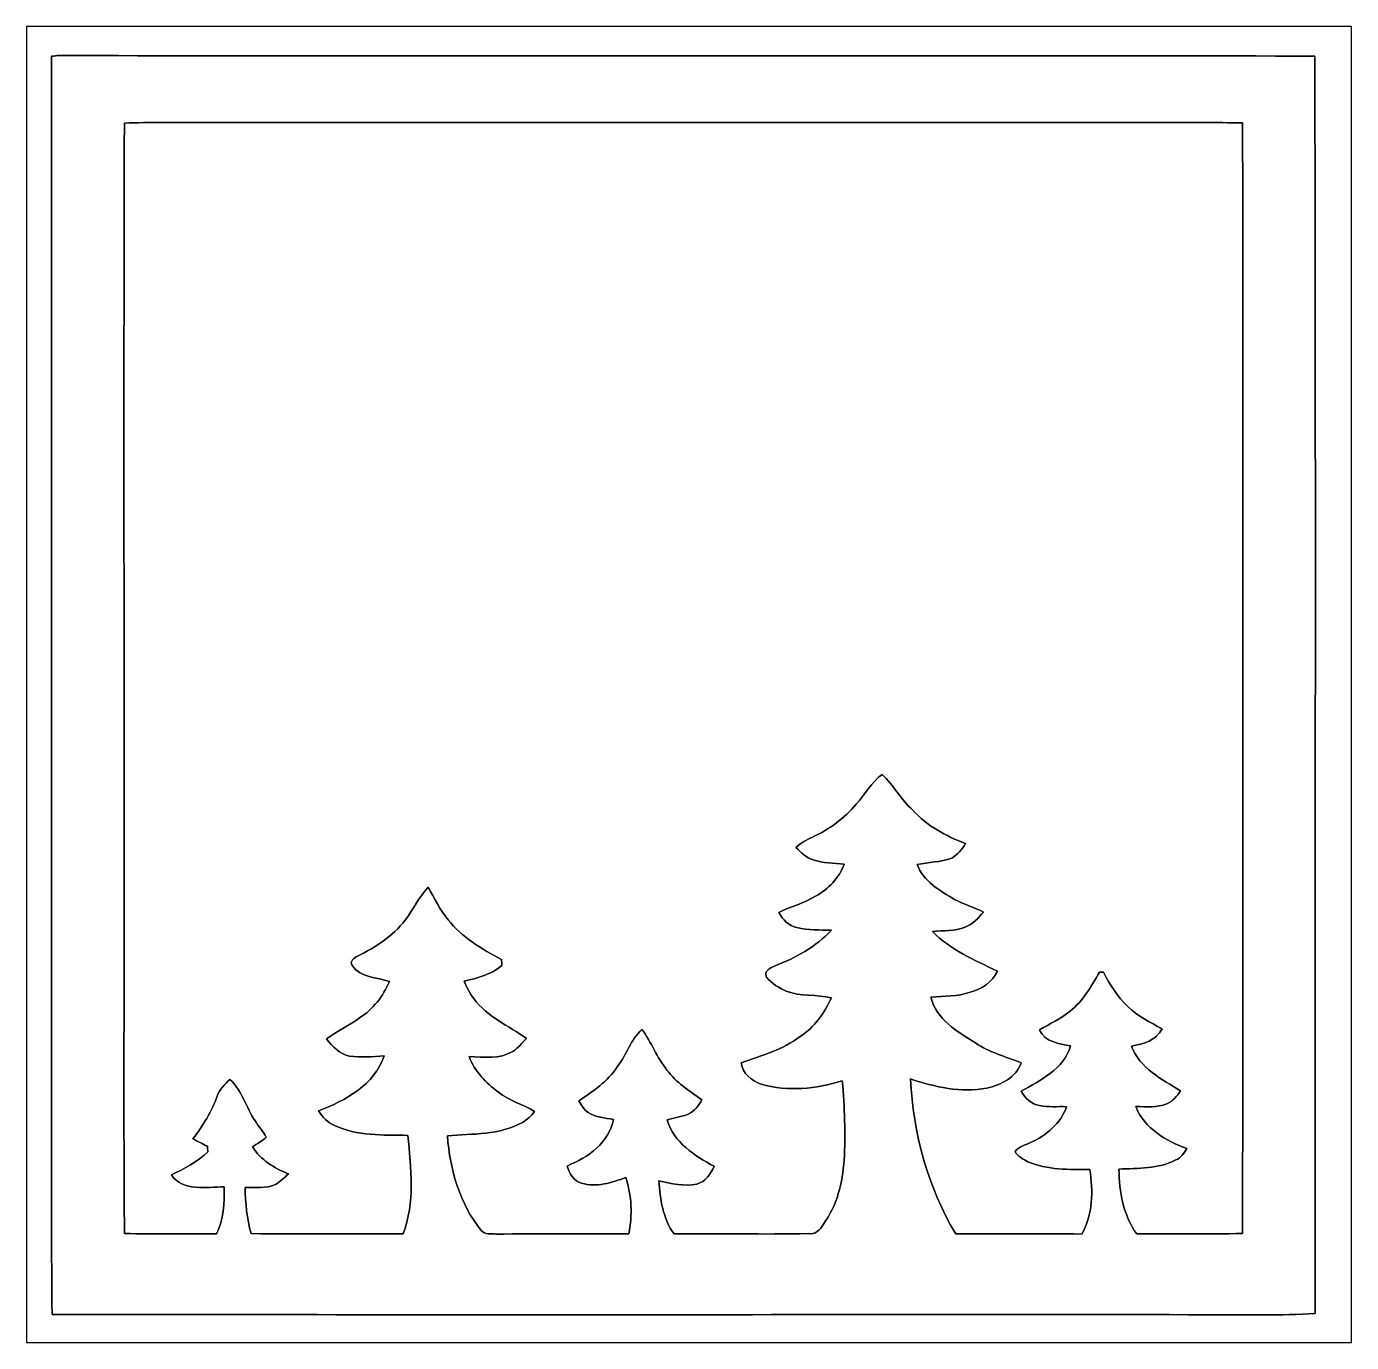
# Model space of a CAD drawing. Header units: centimetres. Extents: x -16.8 to 16.8, y -16.7 to 16.7.
import ezdxf

# ---------------------------------------------------------------- set-up
doc = ezdxf.new("R2010")
doc.units = ezdxf.units.CM
doc.header["$MEASUREMENT"] = 0
doc.layers.add('Layer 1', color=7, linetype='Continuous')

msp = doc.modelspace()

# ---------------------------------------------------------------- linework, layer by layer
at = {"layer": 'Layer 1', "color": 7}
for points, knots in [([(-16.77458, 16.66875), (-16.77458, 16.66875), (16.77458, 16.66875), (16.77458, 16.66875), (16.77458, 16.66875), (16.77458, 16.66875), (16.77458, -16.66875), (16.77458, -16.66875), (16.77458, -16.66875), (16.77458, -16.66875), (-16.77458, -16.66875), (-16.77458, -16.66875), (-16.77458, -16.66875), (-16.77458, -16.66875), (-16.77458, 16.66875), (-16.77458, 16.66875), (-16.77458, 16.66875), (-16.77458, 16.66875), (-16.77458, 16.66875), (-16.77458, 16.66875)], [0, 0, 0, 0, 0.16666667, 0.16666667, 0.16666667, 0.16666667, 0.33333333, 0.33333333, 0.33333333, 0.33333333, 0.5, 0.5, 0.5, 0.5, 0.66666667, 0.66666667, 0.66666667, 0.66666667, 1, 1, 1, 1]), ([(-16.14064, 15.91416), (-16.13817, 8.35731), (-16.14029, 0.80081), (-16.13958, -6.75569), (-16.13958, -6.75569), (-16.13218, -9.82239), (-16.15475, -12.88909), (-16.12829, -15.95579), (-16.12829, -15.95579), (-5.90162, -15.97413), (4.32541, -15.95649), (14.55208, -15.96461), (14.55208, -15.96461), (14.98671, -15.96566), (15.42203, -15.96531), (15.85666, -15.93674), (15.85666, -15.93674), (15.85101, -5.31812), (15.87182, 5.30049), (15.84607, 15.91874), (15.84607, 15.91874), (5.24827, 15.94273), (-5.34952, 15.91663), (-15.94732, 15.9318), (-15.94732, 15.9318), (-16.01223, 15.93074), (-16.07644, 15.92192), (-16.14064, 15.91416)], [0, 0, 0, 0, 0.125, 0.125, 0.125, 0.125, 0.25, 0.25, 0.25, 0.25, 0.375, 0.375, 0.375, 0.375, 0.5, 0.5, 0.5, 0.5, 0.625, 0.625, 0.625, 0.625, 0.75, 0.75, 0.75, 0.75, 1, 1, 1, 1]), ([(-14.29597, 14.22329), (-13.64086, 14.24164), (-12.98504, 14.23352), (-12.32958, 14.23458), (-12.32958, 14.23458), (-4.21569, 14.23458), (3.89819, 14.23458), (12.01208, 14.23458), (12.01208, 14.23458), (12.67848, 14.23317), (13.34523, 14.24093), (14.01163, 14.22541), (14.01163, 14.22541), (14.03773, 11.15942), (14.01551, 8.09307), (14.02292, 5.02708), (14.02292, 5.02708), (14.01692, -1.28376), (14.03491, -7.59495), (14.01374, -13.90579), (14.01374, -13.90579), (13.12122, -13.92802), (12.22834, -13.91214), (11.33581, -13.91849), (11.33581, -13.91849), (10.99538, -13.44471), (10.89448, -12.84746), (10.88637, -12.27596), (10.88637, -12.27596), (11.36897, -12.25621), (11.88685, -12.26996), (12.32994, -12.04489), (12.32994, -12.04489), (12.45799, -11.9888), (12.53243, -11.86639), (12.60828, -11.75597), (12.60828, -11.75597), (12.07523, -11.56088), (11.53125, -11.24691), (11.31499, -10.69128), (11.31499, -10.69128), (11.57711, -10.69658), (11.84875, -10.72621), (12.09746, -10.61861), (12.09746, -10.61861), (12.25338, -10.56252), (12.35428, -10.42282), (12.44847, -10.29441), (12.44847, -10.29441), (11.96975, -9.99949), (11.41271, -9.7222), (11.20175, -9.15987), (11.20175, -9.15987), (11.50197, -9.11578), (11.83217, -9.017), (11.97892, -8.72384), (11.97892, -8.72384), (11.67836, -8.55204), (11.35098, -8.40669), (11.10756, -8.1534), (11.10756, -8.1534), (10.84756, -7.90751), (10.65601, -7.60236), (10.49514, -7.28557), (10.49514, -7.28557), (10.46903, -7.28592), (10.41717, -7.28662), (10.39142, -7.28662), (10.39142, -7.28662), (10.1854, -7.64258), (9.98185, -8.01899), (9.64812, -8.27193), (9.64812, -8.27193), (9.41423, -8.46596), (9.13589, -8.59402), (8.87554, -8.74783), (8.87554, -8.74783), (9.00324, -9.0551), (9.37472, -9.10096), (9.66188, -9.15211), (9.66188, -9.15211), (9.48937, -9.74619), (8.90164, -10.01713), (8.41234, -10.3057), (8.41234, -10.3057), (8.51323, -10.47644), (8.66951, -10.63061), (8.87201, -10.66835), (8.87201, -10.66835), (9.09814, -10.70857), (9.33027, -10.68917), (9.55992, -10.69446), (9.55992, -10.69446), (9.41105, -11.11991), (9.04769, -11.42471), (8.64588, -11.60427), (8.64588, -11.60427), (8.51147, -11.66918), (8.34672, -11.70199), (8.25888, -11.83393), (8.25888, -11.83393), (8.32485, -11.96164), (8.46279, -12.02302), (8.58308, -12.0904), (8.58308, -12.0904), (9.07627, -12.30701), (9.62589, -12.28231), (10.15189, -12.28549), (10.15189, -12.28549), (10.23056, -12.83018), (10.2295, -13.43237), (9.94304, -13.92061), (9.94304, -13.92061), (8.87977, -13.91356), (7.8165, -13.91849), (6.75322, -13.91708), (6.75322, -13.91708), (6.04273, -12.73387), (5.68113, -11.36156), (5.60529, -9.99031), (5.60529, -9.99031), (6.223, -10.19669), (6.88622, -10.34944), (7.5371, -10.22209), (7.5371, -10.22209), (7.89905, -10.15047), (8.28675, -9.95292), (8.41022, -9.58215), (8.41022, -9.58215), (8.01899, -9.42728), (7.60271, -9.32109), (7.2517, -9.08085), (7.2517, -9.08085), (6.80014, -8.79299), (6.26075, -8.48536), (6.12493, -7.92233), (6.12493, -7.92233), (6.4576, -7.88811), (6.80014, -7.90822), (7.12047, -7.79463), (7.12047, -7.79463), (7.40974, -7.72372), (7.68421, -7.5371), (7.80944, -7.26052), (7.80944, -7.26052), (7.23053, -6.98218), (6.62305, -6.72394), (6.16444, -6.25757), (6.16444, -6.25757), (6.44031, -6.22723), (6.73171, -6.26039), (6.99241, -6.14327), (6.99241, -6.14327), (7.18785, -6.07836), (7.32578, -5.91785), (7.45349, -5.76439), (7.45349, -5.76439), (7.21995, -5.63598), (6.95642, -5.5753), (6.72536, -5.4423), (6.72536, -5.4423), (6.35317, -5.22817), (5.93796, -4.98158), (5.77356, -4.56212), (5.77356, -4.56212), (6.06354, -4.49016), (6.37187, -4.50991), (6.65198, -4.39561), (6.65198, -4.39561), (6.80191, -4.31553), (6.91974, -4.18218), (6.99699, -4.0319), (6.99699, -4.0319), (6.50628, -3.83575), (6.02827, -3.58281), (5.66808, -3.18664), (5.66808, -3.18664), (5.36928, -2.91783), (5.18548, -2.54811), (4.88915, -2.27859), (4.88915, -2.27859), (4.61716, -2.47862), (4.45417, -2.78447), (4.23263, -3.03248), (4.23263, -3.03248), (3.93524, -3.39231), (3.54718, -3.66889), (3.12667, -3.8675), (3.12667, -3.8675), (2.97709, -3.93665), (2.82787, -4.01144), (2.70792, -4.12644), (2.70792, -4.12644), (2.83351, -4.25485), (2.96721, -4.38856), (3.1436, -4.44324), (3.1436, -4.44324), (3.3976, -4.52261), (3.66783, -4.52332), (3.931, -4.5526), (3.931, -4.5526), (3.79977, -4.89903), (3.53166, -5.18654), (3.2064, -5.36011), (3.2064, -5.36011), (2.91888, -5.54743), (2.57669, -5.61446), (2.27683, -5.77603), (2.27683, -5.77603), (2.36467, -5.96265), (2.53189, -6.10623), (2.73262, -6.15844), (2.73262, -6.15844), (3.01943, -6.22512), (3.31611, -6.21524), (3.60892, -6.22547), (3.60892, -6.22547), (3.20887, -6.64281), (2.69734, -6.93032), (2.16182, -7.13564), (2.16182, -7.13564), (2.05564, -7.18855), (1.88207, -7.24782), (1.96568, -7.41433), (1.96568, -7.41433), (2.09268, -7.57873), (2.27577, -7.68456), (2.46309, -7.76746), (2.46309, -7.76746), (2.82575, -7.91422), (3.23039, -7.84119), (3.60433, -7.93891), (3.60433, -7.93891), (3.42477, -8.32238), (3.17747, -8.68609), (2.8127, -8.91575), (2.8127, -8.91575), (2.37455, -9.25724), (1.83374, -9.40047), (1.32009, -9.58497), (1.32009, -9.58497), (1.35996, -9.85626), (1.58538, -10.0397), (1.83021, -10.12543), (1.83021, -10.12543), (2.50331, -10.3191), (3.2191, -10.24431), (3.8802, -10.0397), (3.8802, -10.0397), (3.94617, -10.70575), (3.96064, -11.37779), (3.92853, -12.0463), (3.92853, -12.0463), (3.88444, -12.61674), (3.7532, -13.20341), (3.40431, -13.67014), (3.40431, -13.67014), (3.32281, -13.80243), (3.19793, -13.95307), (3.0166, -13.91073), (3.0166, -13.91073), (1.8856, -13.93296), (0.75389, -13.9065), (-0.37747, -13.9192), (-0.37747, -13.9192), (-0.66216, -13.52938), (-0.7299, -13.03902), (-0.76482, -12.57088), (-0.76482, -12.57088), (-0.45014, -12.64426), (-0.12418, -12.72364), (0.19897, -12.65343), (0.19897, -12.65343), (0.41593, -12.59593), (0.54927, -12.39732), (0.64064, -12.20576), (0.64064, -12.20576), (0.14358, -11.94329), (-0.38876, -11.5951), (-0.55704, -11.02572), (-0.55704, -11.02572), (-0.37677, -10.98056), (-0.18944, -10.9541), (-0.01693, -10.88143), (-0.01693, -10.88143), (0.14111, -10.81229), (0.24448, -10.66553), (0.32879, -10.52124), (0.32879, -10.52124), (0.01058, -10.29864), (-0.3242, -10.08239), (-0.5588, -9.76559), (-0.5588, -9.76559), (-0.81598, -9.45197), (-0.94897, -9.0611), (-1.19133, -8.73901), (-1.19133, -8.73901), (-1.47814, -8.99478), (-1.5808, -9.38777), (-1.81751, -9.68375), (-1.81751, -9.68375), (-2.05281, -10.05911), (-2.43311, -10.29864), (-2.78694, -10.547), (-2.78694, -10.547), (-2.72098, -10.65318), (-2.661, -10.77313), (-2.55094, -10.84086), (-2.55094, -10.84086), (-2.36044, -10.96433), (-2.13113, -10.98056), (-1.91347, -11.01584), (-1.91347, -11.01584), (-1.97062, -11.29524), (-2.12654, -11.54818), (-2.33468, -11.74115), (-2.33468, -11.74115), (-2.54423, -11.95493), (-2.82575, -12.06959), (-3.08786, -12.20364), (-3.08786, -12.20364), (-3.02613, -12.38215), (-2.91853, -12.58288), (-2.72027, -12.63262), (-2.72027, -12.63262), (-2.33962, -12.75256), (-1.95651, -12.61392), (-1.59879, -12.48869), (-1.59879, -12.48869), (-1.44851, -12.948), (-1.43298, -13.4433), (-1.52435, -13.91638), (-1.52435, -13.91638), (-2.64513, -13.91638), (-3.76626, -13.91744), (-4.88703, -13.92096), (-4.88703, -13.92096), (-5.00803, -13.91356), (-5.16996, -13.94143), (-5.25992, -13.83347), (-5.25992, -13.83347), (-5.80743, -13.15614), (-6.05261, -12.28654), (-6.11717, -11.43), (-6.11717, -11.43), (-5.47934, -11.37991), (-4.7946, -11.41801), (-4.21781, -11.09133), (-4.21781, -11.09133), (-4.09046, -11.02889), (-3.99486, -10.922), (-3.90807, -10.81299), (-3.90807, -10.81299), (-4.20688, -10.63872), (-4.54731, -10.54065), (-4.82529, -10.32898), (-4.82529, -10.32898), (-5.13503, -10.08839), (-5.42678, -9.80017), (-5.57036, -9.42763), (-5.57036, -9.42763), (-5.19994, -9.43928), (-4.79919, -9.49643), (-4.46334, -9.29534), (-4.46334, -9.29534), (-4.32541, -9.21032), (-4.22522, -9.07944), (-4.11409, -8.96479), (-4.11409, -8.96479), (-4.56953, -8.64235), (-5.11069, -8.41763), (-5.45183, -7.9569), (-5.45183, -7.9569), (-5.54637, -7.81685), (-5.63598, -7.67327), (-5.69242, -7.51311), (-5.69242, -7.51311), (-5.35234, -7.4422), (-5.00944, -7.34624), (-4.73816, -7.11906), (-4.73816, -7.11906), (-4.74133, -7.0679), (-4.74451, -7.0171), (-4.74768, -6.9663), (-4.74768, -6.9663), (-5.24439, -6.70101), (-5.74746, -6.4075), (-6.09988, -5.95771), (-6.09988, -5.95771), (-6.3052, -5.70865), (-6.44278, -5.41479), (-6.60471, -5.13786), (-6.60471, -5.13786), (-6.84636, -5.38092), (-6.97759, -5.70406), (-7.18891, -5.97041), (-7.18891, -5.97041), (-7.49864, -6.37752), (-7.94173, -6.65586), (-8.39188, -6.88411), (-8.39188, -6.88411), (-8.47408, -6.92856), (-8.60566, -7.00899), (-8.52876, -7.11694), (-8.52876, -7.11694), (-8.32485, -7.42421), (-7.90504, -7.41962), (-7.58543, -7.5251), (-7.58543, -7.5251), (-7.74418, -7.89552), (-8.00065, -8.23031), (-8.34425, -8.44691), (-8.34425, -8.44691), (-8.61166, -8.63988), (-8.91434, -8.77923), (-9.17716, -8.97925), (-9.17716, -8.97925), (-9.02617, -9.16869), (-8.8452, -9.36307), (-8.59649, -9.41105), (-8.59649, -9.41105), (-8.30545, -9.44704), (-8.00982, -9.43681), (-7.71807, -9.40929), (-7.71807, -9.40929), (-7.96678, -10.14695), (-8.70021, -10.5343), (-9.38036, -10.80347), (-9.38036, -10.80347), (-9.27911, -10.95551), (-9.15106, -11.09451), (-8.97996, -11.16859), (-8.97996, -11.16859), (-8.40176, -11.44305), (-7.74559, -11.40883), (-7.12223, -11.42189), (-7.12223, -11.42189), (-7.03298, -12.25056), (-6.93738, -13.12016), (-7.23724, -13.91885), (-7.23724, -13.91885), (-8.52029, -13.91038), (-9.80334, -13.92767), (-11.08639, -13.90967), (-11.08639, -13.90967), (-11.19823, -13.53079), (-11.22609, -13.13462), (-11.24197, -12.74233), (-11.24197, -12.74233), (-10.98444, -12.73387), (-10.71563, -12.77761), (-10.47256, -12.6679), (-10.47256, -12.6679), (-10.34944, -12.59346), (-10.2422, -12.49574), (-10.14271, -12.39308), (-10.14271, -12.39308), (-10.50219, -12.25726), (-10.84016, -12.0396), (-11.05429, -11.71363), (-11.05429, -11.71363), (-10.93611, -11.63355), (-10.80911, -11.56511), (-10.70363, -11.46845), (-10.70363, -11.46845), (-10.78124, -11.32064), (-10.89766, -11.19787), (-10.98338, -11.055), (-10.98338, -11.055), (-11.21622, -10.71668), (-11.31358, -10.28841), (-11.62544, -10.00548), (-11.62544, -10.00548), (-11.75209, -10.1279), (-11.8872, -10.25278), (-11.94364, -10.42494), (-11.94364, -10.42494), (-12.08193, -10.82146), (-12.31089, -11.17424), (-12.55889, -11.51008), (-12.55889, -11.51008), (-12.43753, -11.57429), (-12.31512, -11.63673), (-12.192, -11.69882), (-12.192, -11.69882), (-12.18953, -11.74538), (-12.18671, -11.79266), (-12.18424, -11.84028), (-12.18424, -11.84028), (-12.45094, -12.09393), (-12.77549, -12.26397), (-13.10534, -12.41919), (-13.10534, -12.41919), (-12.82206, -12.85487), (-12.20717, -12.72646), (-11.76937, -12.72787), (-11.76937, -12.72787), (-11.76408, -13.13074), (-11.77678, -13.55302), (-11.96446, -13.9192), (-11.96446, -13.9192), (-12.74128, -13.91285), (-13.51774, -13.92626), (-14.2942, -13.90615), (-14.2942, -13.90615), (-14.3196, -10.95834), (-14.29808, -8.01017), (-14.30514, -5.06236), (-14.30514, -5.06236), (-14.29914, 1.36631), (-14.31749, 7.79498), (-14.29597, 14.22329)], [0, 0, 0, 0, 0.00775194, 0.00775194, 0.00775194, 0.00775194, 0.01550388, 0.01550388, 0.01550388, 0.01550388, 0.02325581, 0.02325581, 0.02325581, 0.02325581, 0.03100775, 0.03100775, 0.03100775, 0.03100775, 0.03875969, 0.03875969, 0.03875969, 0.03875969, 0.04651163, 0.04651163, 0.04651163, 0.04651163, 0.05426357, 0.05426357, 0.05426357, 0.05426357, 0.0620155, 0.0620155, 0.0620155, 0.0620155, 0.06976744, 0.06976744, 0.06976744, 0.06976744, 0.07751938, 0.07751938, 0.07751938, 0.07751938, 0.08527132, 0.08527132, 0.08527132, 0.08527132, 0.09302326, 0.09302326, 0.09302326, 0.09302326, 0.10077519, 0.10077519, 0.10077519, 0.10077519, 0.10852713, 0.10852713, 0.10852713, 0.10852713, 0.11627907, 0.11627907, 0.11627907, 0.11627907, 0.12403101, 0.12403101, 0.12403101, 0.12403101, 0.13178295, 0.13178295, 0.13178295, 0.13178295, 0.13953488, 0.13953488, 0.13953488, 0.13953488, 0.14728682, 0.14728682, 0.14728682, 0.14728682, 0.15503876, 0.15503876, 0.15503876, 0.15503876, 0.1627907, 0.1627907, 0.1627907, 0.1627907, 0.17054264, 0.17054264, 0.17054264, 0.17054264, 0.17829457, 0.17829457, 0.17829457, 0.17829457, 0.18604651, 0.18604651, 0.18604651, 0.18604651, 0.19379845, 0.19379845, 0.19379845, 0.19379845, 0.20155039, 0.20155039, 0.20155039, 0.20155039, 0.20930233, 0.20930233, 0.20930233, 0.20930233, 0.21705426, 0.21705426, 0.21705426, 0.21705426, 0.2248062, 0.2248062, 0.2248062, 0.2248062, 0.23255814, 0.23255814, 0.23255814, 0.23255814, 0.24031008, 0.24031008, 0.24031008, 0.24031008, 0.24806202, 0.24806202, 0.24806202, 0.24806202, 0.25581395, 0.25581395, 0.25581395, 0.25581395, 0.26356589, 0.26356589, 0.26356589, 0.26356589, 0.27131783, 0.27131783, 0.27131783, 0.27131783, 0.27906977, 0.27906977, 0.27906977, 0.27906977, 0.28682171, 0.28682171, 0.28682171, 0.28682171, 0.29457364, 0.29457364, 0.29457364, 0.29457364, 0.30232558, 0.30232558, 0.30232558, 0.30232558, 0.31007752, 0.31007752, 0.31007752, 0.31007752, 0.31782946, 0.31782946, 0.31782946, 0.31782946, 0.3255814, 0.3255814, 0.3255814, 0.3255814, 0.33333333, 0.33333333, 0.33333333, 0.33333333, 0.34108527, 0.34108527, 0.34108527, 0.34108527, 0.34883721, 0.34883721, 0.34883721, 0.34883721, 0.35658915, 0.35658915, 0.35658915, 0.35658915, 0.36434109, 0.36434109, 0.36434109, 0.36434109, 0.37209302, 0.37209302, 0.37209302, 0.37209302, 0.37984496, 0.37984496, 0.37984496, 0.37984496, 0.3875969, 0.3875969, 0.3875969, 0.3875969, 0.39534884, 0.39534884, 0.39534884, 0.39534884, 0.40310078, 0.40310078, 0.40310078, 0.40310078, 0.41085271, 0.41085271, 0.41085271, 0.41085271, 0.41860465, 0.41860465, 0.41860465, 0.41860465, 0.42635659, 0.42635659, 0.42635659, 0.42635659, 0.43410853, 0.43410853, 0.43410853, 0.43410853, 0.44186047, 0.44186047, 0.44186047, 0.44186047, 0.4496124, 0.4496124, 0.4496124, 0.4496124, 0.45736434, 0.45736434, 0.45736434, 0.45736434, 0.46511628, 0.46511628, 0.46511628, 0.46511628, 0.47286822, 0.47286822, 0.47286822, 0.47286822, 0.48062016, 0.48062016, 0.48062016, 0.48062016, 0.48837209, 0.48837209, 0.48837209, 0.48837209, 0.49612403, 0.49612403, 0.49612403, 0.49612403, 0.50387597, 0.50387597, 0.50387597, 0.50387597, 0.51162791, 0.51162791, 0.51162791, 0.51162791, 0.51937984, 0.51937984, 0.51937984, 0.51937984, 0.52713178, 0.52713178, 0.52713178, 0.52713178, 0.53488372, 0.53488372, 0.53488372, 0.53488372, 0.54263566, 0.54263566, 0.54263566, 0.54263566, 0.5503876, 0.5503876, 0.5503876, 0.5503876, 0.55813953, 0.55813953, 0.55813953, 0.55813953, 0.56589147, 0.56589147, 0.56589147, 0.56589147, 0.57364341, 0.57364341, 0.57364341, 0.57364341, 0.58139535, 0.58139535, 0.58139535, 0.58139535, 0.58914729, 0.58914729, 0.58914729, 0.58914729, 0.59689922, 0.59689922, 0.59689922, 0.59689922, 0.60465116, 0.60465116, 0.60465116, 0.60465116, 0.6124031, 0.6124031, 0.6124031, 0.6124031, 0.62015504, 0.62015504, 0.62015504, 0.62015504, 0.62790698, 0.62790698, 0.62790698, 0.62790698, 0.63565891, 0.63565891, 0.63565891, 0.63565891, 0.64341085, 0.64341085, 0.64341085, 0.64341085, 0.65116279, 0.65116279, 0.65116279, 0.65116279, 0.65891473, 0.65891473, 0.65891473, 0.65891473, 0.66666667, 0.66666667, 0.66666667, 0.66666667, 0.6744186, 0.6744186, 0.6744186, 0.6744186, 0.68217054, 0.68217054, 0.68217054, 0.68217054, 0.68992248, 0.68992248, 0.68992248, 0.68992248, 0.69767442, 0.69767442, 0.69767442, 0.69767442, 0.70542636, 0.70542636, 0.70542636, 0.70542636, 0.71317829, 0.71317829, 0.71317829, 0.71317829, 0.72093023, 0.72093023, 0.72093023, 0.72093023, 0.72868217, 0.72868217, 0.72868217, 0.72868217, 0.73643411, 0.73643411, 0.73643411, 0.73643411, 0.74418605, 0.74418605, 0.74418605, 0.74418605, 0.75193798, 0.75193798, 0.75193798, 0.75193798, 0.75968992, 0.75968992, 0.75968992, 0.75968992, 0.76744186, 0.76744186, 0.76744186, 0.76744186, 0.7751938, 0.7751938, 0.7751938, 0.7751938, 0.78294574, 0.78294574, 0.78294574, 0.78294574, 0.79069767, 0.79069767, 0.79069767, 0.79069767, 0.79844961, 0.79844961, 0.79844961, 0.79844961, 0.80620155, 0.80620155, 0.80620155, 0.80620155, 0.81395349, 0.81395349, 0.81395349, 0.81395349, 0.82170543, 0.82170543, 0.82170543, 0.82170543, 0.82945736, 0.82945736, 0.82945736, 0.82945736, 0.8372093, 0.8372093, 0.8372093, 0.8372093, 0.84496124, 0.84496124, 0.84496124, 0.84496124, 0.85271318, 0.85271318, 0.85271318, 0.85271318, 0.86046512, 0.86046512, 0.86046512, 0.86046512, 0.86821705, 0.86821705, 0.86821705, 0.86821705, 0.87596899, 0.87596899, 0.87596899, 0.87596899, 0.88372093, 0.88372093, 0.88372093, 0.88372093, 0.89147287, 0.89147287, 0.89147287, 0.89147287, 0.89922481, 0.89922481, 0.89922481, 0.89922481, 0.90697674, 0.90697674, 0.90697674, 0.90697674, 0.91472868, 0.91472868, 0.91472868, 0.91472868, 0.92248062, 0.92248062, 0.92248062, 0.92248062, 0.93023256, 0.93023256, 0.93023256, 0.93023256, 0.9379845, 0.9379845, 0.9379845, 0.9379845, 0.94573643, 0.94573643, 0.94573643, 0.94573643, 0.95348837, 0.95348837, 0.95348837, 0.95348837, 0.96124031, 0.96124031, 0.96124031, 0.96124031, 0.96899225, 0.96899225, 0.96899225, 0.96899225, 0.97674419, 0.97674419, 0.97674419, 0.97674419, 0.98449612, 0.98449612, 0.98449612, 0.98449612, 1, 1, 1, 1])]:
    msp.add_open_spline(points, degree=3, knots=knots, dxfattribs=at)
at = {"layer": 'Layer 1', "color": 250}
for points, knots in [([(-16.14064, 15.91416), (-16.07644, 15.92192), (-16.01223, 15.93074), (-15.94732, 15.9318), (-15.94732, 15.9318), (-5.34952, 15.91663), (5.24827, 15.94273), (15.84607, 15.91874), (15.84607, 15.91874), (15.87182, 5.30049), (15.85101, -5.31812), (15.85666, -15.93674), (15.85666, -15.93674), (15.42203, -15.96531), (14.98671, -15.96566), (14.55208, -15.96461), (14.55208, -15.96461), (4.32541, -15.95649), (-5.90162, -15.97413), (-16.12829, -15.95579), (-16.12829, -15.95579), (-16.15475, -12.88909), (-16.13218, -9.82239), (-16.13958, -6.75569), (-16.13958, -6.75569), (-16.14029, 0.80081), (-16.13817, 8.35731), (-16.14064, 15.91416), (-16.14064, 15.91416), (-16.14064, 15.91416), (-16.14064, 15.91416), (-16.14064, 15.91416)], [0, 0, 0, 0, 0.11111111, 0.11111111, 0.11111111, 0.11111111, 0.22222222, 0.22222222, 0.22222222, 0.22222222, 0.33333333, 0.33333333, 0.33333333, 0.33333333, 0.44444444, 0.44444444, 0.44444444, 0.44444444, 0.55555556, 0.55555556, 0.55555556, 0.55555556, 0.66666667, 0.66666667, 0.66666667, 0.66666667, 0.77777778, 0.77777778, 0.77777778, 0.77777778, 1, 1, 1, 1]), ([(-14.29597, 14.22329), (-14.31749, 7.79498), (-14.29914, 1.36631), (-14.30514, -5.06236), (-14.30514, -5.06236), (-14.29808, -8.01017), (-14.3196, -10.95834), (-14.2942, -13.90615), (-14.2942, -13.90615), (-13.51774, -13.92626), (-12.74128, -13.91285), (-11.96446, -13.9192), (-11.96446, -13.9192), (-11.77678, -13.55302), (-11.76408, -13.13074), (-11.76937, -12.72787), (-11.76937, -12.72787), (-12.20717, -12.72646), (-12.82206, -12.85487), (-13.10534, -12.41919), (-13.10534, -12.41919), (-12.77549, -12.26397), (-12.45094, -12.09393), (-12.18424, -11.84028), (-12.18424, -11.84028), (-12.18671, -11.79266), (-12.18953, -11.74538), (-12.192, -11.69882), (-12.192, -11.69882), (-12.31512, -11.63673), (-12.43753, -11.57429), (-12.55889, -11.51008), (-12.55889, -11.51008), (-12.31089, -11.17424), (-12.08193, -10.82146), (-11.94364, -10.42494), (-11.94364, -10.42494), (-11.8872, -10.25278), (-11.75209, -10.1279), (-11.62544, -10.00548), (-11.62544, -10.00548), (-11.31358, -10.28841), (-11.21622, -10.71668), (-10.98338, -11.055), (-10.98338, -11.055), (-10.89766, -11.19787), (-10.78124, -11.32064), (-10.70363, -11.46845), (-10.70363, -11.46845), (-10.80911, -11.56511), (-10.93611, -11.63355), (-11.05429, -11.71363), (-11.05429, -11.71363), (-10.84016, -12.0396), (-10.50219, -12.25726), (-10.14271, -12.39308), (-10.14271, -12.39308), (-10.2422, -12.49574), (-10.34944, -12.59346), (-10.47256, -12.6679), (-10.47256, -12.6679), (-10.71563, -12.77761), (-10.98444, -12.73387), (-11.24197, -12.74233), (-11.24197, -12.74233), (-11.22609, -13.13462), (-11.19823, -13.53079), (-11.08639, -13.90967), (-11.08639, -13.90967), (-9.80334, -13.92767), (-8.52029, -13.91038), (-7.23724, -13.91885), (-7.23724, -13.91885), (-6.93738, -13.12016), (-7.03298, -12.25056), (-7.12223, -11.42189), (-7.12223, -11.42189), (-7.74559, -11.40883), (-8.40176, -11.44305), (-8.97996, -11.16859), (-8.97996, -11.16859), (-9.15106, -11.09451), (-9.27911, -10.95551), (-9.38036, -10.80347), (-9.38036, -10.80347), (-8.70021, -10.5343), (-7.96678, -10.14695), (-7.71807, -9.40929), (-7.71807, -9.40929), (-8.00982, -9.43681), (-8.30545, -9.44704), (-8.59649, -9.41105), (-8.59649, -9.41105), (-8.8452, -9.36307), (-9.02617, -9.16869), (-9.17716, -8.97925), (-9.17716, -8.97925), (-8.91434, -8.77923), (-8.61166, -8.63988), (-8.34425, -8.44691), (-8.34425, -8.44691), (-8.00065, -8.23031), (-7.74418, -7.89552), (-7.58543, -7.5251), (-7.58543, -7.5251), (-7.90504, -7.41962), (-8.32485, -7.42421), (-8.52876, -7.11694), (-8.52876, -7.11694), (-8.60566, -7.00899), (-8.47408, -6.92856), (-8.39188, -6.88411), (-8.39188, -6.88411), (-7.94173, -6.65586), (-7.49864, -6.37752), (-7.18891, -5.97041), (-7.18891, -5.97041), (-6.97759, -5.70406), (-6.84636, -5.38092), (-6.60471, -5.13786), (-6.60471, -5.13786), (-6.44278, -5.41479), (-6.3052, -5.70865), (-6.09988, -5.95771), (-6.09988, -5.95771), (-5.74746, -6.4075), (-5.24439, -6.70101), (-4.74768, -6.9663), (-4.74768, -6.9663), (-4.74451, -7.0171), (-4.74133, -7.0679), (-4.73816, -7.11906), (-4.73816, -7.11906), (-5.00944, -7.34624), (-5.35234, -7.4422), (-5.69242, -7.51311), (-5.69242, -7.51311), (-5.63598, -7.67327), (-5.54637, -7.81685), (-5.45183, -7.9569), (-5.45183, -7.9569), (-5.11069, -8.41763), (-4.56953, -8.64235), (-4.11409, -8.96479), (-4.11409, -8.96479), (-4.22522, -9.07944), (-4.32541, -9.21032), (-4.46334, -9.29534), (-4.46334, -9.29534), (-4.79919, -9.49643), (-5.19994, -9.43928), (-5.57036, -9.42763), (-5.57036, -9.42763), (-5.42678, -9.80017), (-5.13503, -10.08839), (-4.82529, -10.32898), (-4.82529, -10.32898), (-4.54731, -10.54065), (-4.20688, -10.63872), (-3.90807, -10.81299), (-3.90807, -10.81299), (-3.99486, -10.922), (-4.09046, -11.02889), (-4.21781, -11.09133), (-4.21781, -11.09133), (-4.7946, -11.41801), (-5.47934, -11.37991), (-6.11717, -11.43), (-6.11717, -11.43), (-6.05261, -12.28654), (-5.80743, -13.15614), (-5.25992, -13.83347), (-5.25992, -13.83347), (-5.16996, -13.94143), (-5.00803, -13.91356), (-4.88703, -13.92096), (-4.88703, -13.92096), (-3.76626, -13.91744), (-2.64513, -13.91638), (-1.52435, -13.91638), (-1.52435, -13.91638), (-1.43298, -13.4433), (-1.44851, -12.948), (-1.59879, -12.48869), (-1.59879, -12.48869), (-1.95651, -12.61392), (-2.33962, -12.75256), (-2.72027, -12.63262), (-2.72027, -12.63262), (-2.91853, -12.58288), (-3.02613, -12.38215), (-3.08786, -12.20364), (-3.08786, -12.20364), (-2.82575, -12.06959), (-2.54423, -11.95493), (-2.33468, -11.74115), (-2.33468, -11.74115), (-2.12654, -11.54818), (-1.97062, -11.29524), (-1.91347, -11.01584), (-1.91347, -11.01584), (-2.13113, -10.98056), (-2.36044, -10.96433), (-2.55094, -10.84086), (-2.55094, -10.84086), (-2.661, -10.77313), (-2.72098, -10.65318), (-2.78694, -10.547), (-2.78694, -10.547), (-2.43311, -10.29864), (-2.05281, -10.05911), (-1.81751, -9.68375), (-1.81751, -9.68375), (-1.5808, -9.38777), (-1.47814, -8.99478), (-1.19133, -8.73901), (-1.19133, -8.73901), (-0.94897, -9.0611), (-0.81598, -9.45197), (-0.5588, -9.76559), (-0.5588, -9.76559), (-0.3242, -10.08239), (0.01058, -10.29864), (0.32879, -10.52124), (0.32879, -10.52124), (0.24448, -10.66553), (0.14111, -10.81229), (-0.01693, -10.88143), (-0.01693, -10.88143), (-0.18944, -10.9541), (-0.37677, -10.98056), (-0.55704, -11.02572), (-0.55704, -11.02572), (-0.38876, -11.5951), (0.14358, -11.94329), (0.64064, -12.20576), (0.64064, -12.20576), (0.54927, -12.39732), (0.41593, -12.59593), (0.19897, -12.65343), (0.19897, -12.65343), (-0.12418, -12.72364), (-0.45014, -12.64426), (-0.76482, -12.57088), (-0.76482, -12.57088), (-0.7299, -13.03902), (-0.66216, -13.52938), (-0.37747, -13.9192), (-0.37747, -13.9192), (0.75389, -13.9065), (1.8856, -13.93296), (3.0166, -13.91073), (3.0166, -13.91073), (3.19793, -13.95307), (3.32281, -13.80243), (3.40431, -13.67014), (3.40431, -13.67014), (3.7532, -13.20341), (3.88444, -12.61674), (3.92853, -12.0463), (3.92853, -12.0463), (3.96064, -11.37779), (3.94617, -10.70575), (3.8802, -10.0397), (3.8802, -10.0397), (3.2191, -10.24431), (2.50331, -10.3191), (1.83021, -10.12543), (1.83021, -10.12543), (1.58538, -10.0397), (1.35996, -9.85626), (1.32009, -9.58497), (1.32009, -9.58497), (1.83374, -9.40047), (2.37455, -9.25724), (2.8127, -8.91575), (2.8127, -8.91575), (3.17747, -8.68609), (3.42477, -8.32238), (3.60433, -7.93891), (3.60433, -7.93891), (3.23039, -7.84119), (2.82575, -7.91422), (2.46309, -7.76746), (2.46309, -7.76746), (2.27577, -7.68456), (2.09268, -7.57873), (1.96568, -7.41433), (1.96568, -7.41433), (1.88207, -7.24782), (2.05564, -7.18855), (2.16182, -7.13564), (2.16182, -7.13564), (2.69734, -6.93032), (3.20887, -6.64281), (3.60892, -6.22547), (3.60892, -6.22547), (3.31611, -6.21524), (3.01943, -6.22512), (2.73262, -6.15844), (2.73262, -6.15844), (2.53189, -6.10623), (2.36467, -5.96265), (2.27683, -5.77603), (2.27683, -5.77603), (2.57669, -5.61446), (2.91888, -5.54743), (3.2064, -5.36011), (3.2064, -5.36011), (3.53166, -5.18654), (3.79977, -4.89903), (3.931, -4.5526), (3.931, -4.5526), (3.66783, -4.52332), (3.3976, -4.52261), (3.1436, -4.44324), (3.1436, -4.44324), (2.96721, -4.38856), (2.83351, -4.25485), (2.70792, -4.12644), (2.70792, -4.12644), (2.82787, -4.01144), (2.97709, -3.93665), (3.12667, -3.8675), (3.12667, -3.8675), (3.54718, -3.66889), (3.93524, -3.39231), (4.23263, -3.03248), (4.23263, -3.03248), (4.45417, -2.78447), (4.61716, -2.47862), (4.88915, -2.27859), (4.88915, -2.27859), (5.18548, -2.54811), (5.36928, -2.91783), (5.66808, -3.18664), (5.66808, -3.18664), (6.02827, -3.58281), (6.50628, -3.83575), (6.99699, -4.0319), (6.99699, -4.0319), (6.91974, -4.18218), (6.80191, -4.31553), (6.65198, -4.39561), (6.65198, -4.39561), (6.37187, -4.50991), (6.06354, -4.49016), (5.77356, -4.56212), (5.77356, -4.56212), (5.93796, -4.98158), (6.35317, -5.22817), (6.72536, -5.4423), (6.72536, -5.4423), (6.95642, -5.5753), (7.21995, -5.63598), (7.45349, -5.76439), (7.45349, -5.76439), (7.32578, -5.91785), (7.18785, -6.07836), (6.99241, -6.14327), (6.99241, -6.14327), (6.73171, -6.26039), (6.44031, -6.22723), (6.16444, -6.25757), (6.16444, -6.25757), (6.62305, -6.72394), (7.23053, -6.98218), (7.80944, -7.26052), (7.80944, -7.26052), (7.68421, -7.5371), (7.40974, -7.72372), (7.12047, -7.79463), (7.12047, -7.79463), (6.80014, -7.90822), (6.4576, -7.88811), (6.12493, -7.92233), (6.12493, -7.92233), (6.26075, -8.48536), (6.80014, -8.79299), (7.2517, -9.08085), (7.2517, -9.08085), (7.60271, -9.32109), (8.01899, -9.42728), (8.41022, -9.58215), (8.41022, -9.58215), (8.28675, -9.95292), (7.89905, -10.15047), (7.5371, -10.22209), (7.5371, -10.22209), (6.88622, -10.34944), (6.223, -10.19669), (5.60529, -9.99031), (5.60529, -9.99031), (5.68113, -11.36156), (6.04273, -12.73387), (6.75322, -13.91708), (6.75322, -13.91708), (7.8165, -13.91849), (8.87977, -13.91356), (9.94304, -13.92061), (9.94304, -13.92061), (10.2295, -13.43237), (10.23056, -12.83018), (10.15189, -12.28549), (10.15189, -12.28549), (9.62589, -12.28231), (9.07627, -12.30701), (8.58308, -12.0904), (8.58308, -12.0904), (8.46279, -12.02302), (8.32485, -11.96164), (8.25888, -11.83393), (8.25888, -11.83393), (8.34672, -11.70199), (8.51147, -11.66918), (8.64588, -11.60427), (8.64588, -11.60427), (9.04769, -11.42471), (9.41105, -11.11991), (9.55992, -10.69446), (9.55992, -10.69446), (9.33027, -10.68917), (9.09814, -10.70857), (8.87201, -10.66835), (8.87201, -10.66835), (8.66951, -10.63061), (8.51323, -10.47644), (8.41234, -10.3057), (8.41234, -10.3057), (8.90164, -10.01713), (9.48937, -9.74619), (9.66188, -9.15211), (9.66188, -9.15211), (9.37472, -9.10096), (9.00324, -9.0551), (8.87554, -8.74783), (8.87554, -8.74783), (9.13589, -8.59402), (9.41423, -8.46596), (9.64812, -8.27193), (9.64812, -8.27193), (9.98185, -8.01899), (10.1854, -7.64258), (10.39142, -7.28662), (10.39142, -7.28662), (10.41717, -7.28662), (10.46903, -7.28592), (10.49514, -7.28557), (10.49514, -7.28557), (10.65601, -7.60236), (10.84756, -7.90751), (11.10756, -8.1534), (11.10756, -8.1534), (11.35098, -8.40669), (11.67836, -8.55204), (11.97892, -8.72384), (11.97892, -8.72384), (11.83217, -9.017), (11.50197, -9.11578), (11.20175, -9.15987), (11.20175, -9.15987), (11.41271, -9.7222), (11.96975, -9.99949), (12.44847, -10.29441), (12.44847, -10.29441), (12.35428, -10.42282), (12.25338, -10.56252), (12.09746, -10.61861), (12.09746, -10.61861), (11.84875, -10.72621), (11.57711, -10.69658), (11.31499, -10.69128), (11.31499, -10.69128), (11.53125, -11.24691), (12.07523, -11.56088), (12.60828, -11.75597), (12.60828, -11.75597), (12.53243, -11.86639), (12.45799, -11.9888), (12.32994, -12.04489), (12.32994, -12.04489), (11.88685, -12.26996), (11.36897, -12.25621), (10.88637, -12.27596), (10.88637, -12.27596), (10.89448, -12.84746), (10.99538, -13.44471), (11.33581, -13.91849), (11.33581, -13.91849), (12.22834, -13.91214), (13.12122, -13.92802), (14.01374, -13.90579), (14.01374, -13.90579), (14.03491, -7.59495), (14.01692, -1.28376), (14.02292, 5.02708), (14.02292, 5.02708), (14.01551, 8.09307), (14.03773, 11.15942), (14.01163, 14.22541), (14.01163, 14.22541), (13.34523, 14.24093), (12.67848, 14.23317), (12.01208, 14.23458), (12.01208, 14.23458), (3.89819, 14.23458), (-4.21569, 14.23458), (-12.32958, 14.23458), (-12.32958, 14.23458), (-12.98504, 14.23352), (-13.64086, 14.24164), (-14.29597, 14.22329)], [0, 0, 0, 0, 0.00775194, 0.00775194, 0.00775194, 0.00775194, 0.01550388, 0.01550388, 0.01550388, 0.01550388, 0.02325581, 0.02325581, 0.02325581, 0.02325581, 0.03100775, 0.03100775, 0.03100775, 0.03100775, 0.03875969, 0.03875969, 0.03875969, 0.03875969, 0.04651163, 0.04651163, 0.04651163, 0.04651163, 0.05426357, 0.05426357, 0.05426357, 0.05426357, 0.0620155, 0.0620155, 0.0620155, 0.0620155, 0.06976744, 0.06976744, 0.06976744, 0.06976744, 0.07751938, 0.07751938, 0.07751938, 0.07751938, 0.08527132, 0.08527132, 0.08527132, 0.08527132, 0.09302326, 0.09302326, 0.09302326, 0.09302326, 0.10077519, 0.10077519, 0.10077519, 0.10077519, 0.10852713, 0.10852713, 0.10852713, 0.10852713, 0.11627907, 0.11627907, 0.11627907, 0.11627907, 0.12403101, 0.12403101, 0.12403101, 0.12403101, 0.13178295, 0.13178295, 0.13178295, 0.13178295, 0.13953488, 0.13953488, 0.13953488, 0.13953488, 0.14728682, 0.14728682, 0.14728682, 0.14728682, 0.15503876, 0.15503876, 0.15503876, 0.15503876, 0.1627907, 0.1627907, 0.1627907, 0.1627907, 0.17054264, 0.17054264, 0.17054264, 0.17054264, 0.17829457, 0.17829457, 0.17829457, 0.17829457, 0.18604651, 0.18604651, 0.18604651, 0.18604651, 0.19379845, 0.19379845, 0.19379845, 0.19379845, 0.20155039, 0.20155039, 0.20155039, 0.20155039, 0.20930233, 0.20930233, 0.20930233, 0.20930233, 0.21705426, 0.21705426, 0.21705426, 0.21705426, 0.2248062, 0.2248062, 0.2248062, 0.2248062, 0.23255814, 0.23255814, 0.23255814, 0.23255814, 0.24031008, 0.24031008, 0.24031008, 0.24031008, 0.24806202, 0.24806202, 0.24806202, 0.24806202, 0.25581395, 0.25581395, 0.25581395, 0.25581395, 0.26356589, 0.26356589, 0.26356589, 0.26356589, 0.27131783, 0.27131783, 0.27131783, 0.27131783, 0.27906977, 0.27906977, 0.27906977, 0.27906977, 0.28682171, 0.28682171, 0.28682171, 0.28682171, 0.29457364, 0.29457364, 0.29457364, 0.29457364, 0.30232558, 0.30232558, 0.30232558, 0.30232558, 0.31007752, 0.31007752, 0.31007752, 0.31007752, 0.31782946, 0.31782946, 0.31782946, 0.31782946, 0.3255814, 0.3255814, 0.3255814, 0.3255814, 0.33333333, 0.33333333, 0.33333333, 0.33333333, 0.34108527, 0.34108527, 0.34108527, 0.34108527, 0.34883721, 0.34883721, 0.34883721, 0.34883721, 0.35658915, 0.35658915, 0.35658915, 0.35658915, 0.36434109, 0.36434109, 0.36434109, 0.36434109, 0.37209302, 0.37209302, 0.37209302, 0.37209302, 0.37984496, 0.37984496, 0.37984496, 0.37984496, 0.3875969, 0.3875969, 0.3875969, 0.3875969, 0.39534884, 0.39534884, 0.39534884, 0.39534884, 0.40310078, 0.40310078, 0.40310078, 0.40310078, 0.41085271, 0.41085271, 0.41085271, 0.41085271, 0.41860465, 0.41860465, 0.41860465, 0.41860465, 0.42635659, 0.42635659, 0.42635659, 0.42635659, 0.43410853, 0.43410853, 0.43410853, 0.43410853, 0.44186047, 0.44186047, 0.44186047, 0.44186047, 0.4496124, 0.4496124, 0.4496124, 0.4496124, 0.45736434, 0.45736434, 0.45736434, 0.45736434, 0.46511628, 0.46511628, 0.46511628, 0.46511628, 0.47286822, 0.47286822, 0.47286822, 0.47286822, 0.48062016, 0.48062016, 0.48062016, 0.48062016, 0.48837209, 0.48837209, 0.48837209, 0.48837209, 0.49612403, 0.49612403, 0.49612403, 0.49612403, 0.50387597, 0.50387597, 0.50387597, 0.50387597, 0.51162791, 0.51162791, 0.51162791, 0.51162791, 0.51937984, 0.51937984, 0.51937984, 0.51937984, 0.52713178, 0.52713178, 0.52713178, 0.52713178, 0.53488372, 0.53488372, 0.53488372, 0.53488372, 0.54263566, 0.54263566, 0.54263566, 0.54263566, 0.5503876, 0.5503876, 0.5503876, 0.5503876, 0.55813953, 0.55813953, 0.55813953, 0.55813953, 0.56589147, 0.56589147, 0.56589147, 0.56589147, 0.57364341, 0.57364341, 0.57364341, 0.57364341, 0.58139535, 0.58139535, 0.58139535, 0.58139535, 0.58914729, 0.58914729, 0.58914729, 0.58914729, 0.59689922, 0.59689922, 0.59689922, 0.59689922, 0.60465116, 0.60465116, 0.60465116, 0.60465116, 0.6124031, 0.6124031, 0.6124031, 0.6124031, 0.62015504, 0.62015504, 0.62015504, 0.62015504, 0.62790698, 0.62790698, 0.62790698, 0.62790698, 0.63565891, 0.63565891, 0.63565891, 0.63565891, 0.64341085, 0.64341085, 0.64341085, 0.64341085, 0.65116279, 0.65116279, 0.65116279, 0.65116279, 0.65891473, 0.65891473, 0.65891473, 0.65891473, 0.66666667, 0.66666667, 0.66666667, 0.66666667, 0.6744186, 0.6744186, 0.6744186, 0.6744186, 0.68217054, 0.68217054, 0.68217054, 0.68217054, 0.68992248, 0.68992248, 0.68992248, 0.68992248, 0.69767442, 0.69767442, 0.69767442, 0.69767442, 0.70542636, 0.70542636, 0.70542636, 0.70542636, 0.71317829, 0.71317829, 0.71317829, 0.71317829, 0.72093023, 0.72093023, 0.72093023, 0.72093023, 0.72868217, 0.72868217, 0.72868217, 0.72868217, 0.73643411, 0.73643411, 0.73643411, 0.73643411, 0.74418605, 0.74418605, 0.74418605, 0.74418605, 0.75193798, 0.75193798, 0.75193798, 0.75193798, 0.75968992, 0.75968992, 0.75968992, 0.75968992, 0.76744186, 0.76744186, 0.76744186, 0.76744186, 0.7751938, 0.7751938, 0.7751938, 0.7751938, 0.78294574, 0.78294574, 0.78294574, 0.78294574, 0.79069767, 0.79069767, 0.79069767, 0.79069767, 0.79844961, 0.79844961, 0.79844961, 0.79844961, 0.80620155, 0.80620155, 0.80620155, 0.80620155, 0.81395349, 0.81395349, 0.81395349, 0.81395349, 0.82170543, 0.82170543, 0.82170543, 0.82170543, 0.82945736, 0.82945736, 0.82945736, 0.82945736, 0.8372093, 0.8372093, 0.8372093, 0.8372093, 0.84496124, 0.84496124, 0.84496124, 0.84496124, 0.85271318, 0.85271318, 0.85271318, 0.85271318, 0.86046512, 0.86046512, 0.86046512, 0.86046512, 0.86821705, 0.86821705, 0.86821705, 0.86821705, 0.87596899, 0.87596899, 0.87596899, 0.87596899, 0.88372093, 0.88372093, 0.88372093, 0.88372093, 0.89147287, 0.89147287, 0.89147287, 0.89147287, 0.89922481, 0.89922481, 0.89922481, 0.89922481, 0.90697674, 0.90697674, 0.90697674, 0.90697674, 0.91472868, 0.91472868, 0.91472868, 0.91472868, 0.92248062, 0.92248062, 0.92248062, 0.92248062, 0.93023256, 0.93023256, 0.93023256, 0.93023256, 0.9379845, 0.9379845, 0.9379845, 0.9379845, 0.94573643, 0.94573643, 0.94573643, 0.94573643, 0.95348837, 0.95348837, 0.95348837, 0.95348837, 0.96124031, 0.96124031, 0.96124031, 0.96124031, 0.96899225, 0.96899225, 0.96899225, 0.96899225, 0.97674419, 0.97674419, 0.97674419, 0.97674419, 0.98449612, 0.98449612, 0.98449612, 0.98449612, 1, 1, 1, 1])]:
    msp.add_open_spline(points, degree=3, knots=knots, dxfattribs=at)

doc.saveas('drawing.dxf')
